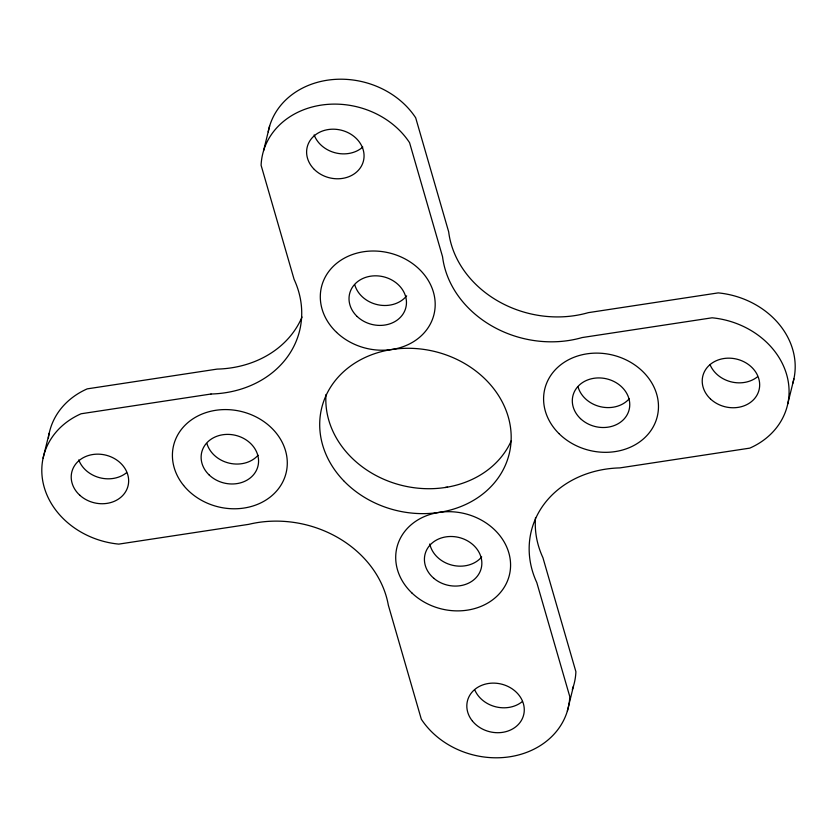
<?xml version="1.0" encoding="UTF-8"?>
<svg xmlns="http://www.w3.org/2000/svg" width="837" height="837" viewBox="0 0 837 837"><rect width="100%" height="100%" fill="white"/><g stroke="black" fill="none" stroke-linecap="round" stroke-linejoin="round"><path stroke-width="1.26" d="M43.095 458.111L49.216 433.21M263.519 150.89L269.64 125.979M567.36 711.021L573.481 686.11M787.784 403.79L793.905 378.889M258.058 455.255A28.96 24.524 13.8 0 1 229.39 463.196A28.96 24.524 13.8 0 1 206.906 443.495M572.309 689.573A80.436 68.132 13.8 0 0 575.898 671.713L542.92 557.672A102.376 86.724 13.8 0 1 535.544 517.517M406.667 295.848A28.96 24.524 13.8 0 1 377.895 304.773A28.96 24.524 13.8 0 1 354.804 284.925M445.117 487.511A57.91 49.059 13.8 0 1 447.544 487.186M629.236 398.789A28.96 24.524 13.8 0 1 600.568 406.74A28.96 24.524 13.8 0 1 578.085 387.029M126.575 472.696A28.96 24.524 13.8 0 1 78.751 459.911M362.798 147.05A28.96 24.524 13.8 0 1 314.137 134.903M757.192 377.037A28.96 24.524 13.8 0 1 709.985 364.493M522.466 701.448A28.96 24.524 13.8 0 1 474.924 690.253M48.389 438.002A80.436 68.132 13.8 0 1 87.205 388.87L217.118 369.107A102.376 86.724 13.8 0 0 302.031 316.993M481.693 556.961A28.96 24.524 13.8 0 1 452.032 565.153A28.96 24.524 13.8 0 1 429.789 543.977M792.681 383.597A80.436 68.132 13.8 0 0 718.219 292.887L588.306 312.651A102.376 86.724 13.8 0 1 448.674 231.839L415.686 117.797A80.436 68.132 13.8 0 0 332.195 79.609A80.436 68.132 13.8 0 0 268.196 131.89M511.313 440.712A96.517 81.764 13.8 0 1 401.666 485.355A96.517 81.764 13.8 0 1 326.012 394.489M210.997 394.018L81.084 413.771A80.436 68.132 13.8 0 0 44.256 487.416A80.436 68.132 13.8 0 0 118.781 544.113L248.694 524.349A106.173 89.936 13.8 0 1 388.326 605.161L421.314 719.203A80.436 68.132 13.8 0 0 509.681 756.794A80.436 68.132 13.8 0 0 569.788 696.625L536.799 582.583A102.376 86.724 13.8 0 1 619.882 467.893L749.795 448.13A80.436 68.132 13.8 0 0 786.623 374.495A80.436 68.132 13.8 0 0 712.099 317.798L582.186 337.552A102.376 86.724 13.8 0 1 442.553 256.739L409.575 142.698A80.436 68.132 13.8 0 0 321.199 105.117A80.436 68.132 13.8 0 0 261.102 165.287L294.08 279.328A102.376 86.724 13.8 0 1 210.997 394.018M472.424 721.044A28.96 24.524 13.8 0 0 521.87 719.569A28.96 24.524 13.8 0 0 492.344 683.128A28.96 24.524 13.8 0 0 472.424 721.044M314.335 169.461A28.96 24.524 13.8 0 0 362.808 163.048A28.96 24.524 13.8 0 0 328.878 129.463A28.96 24.524 13.8 0 0 314.335 169.461M209.271 475.071A28.96 24.524 13.8 0 0 257.493 467.737A28.96 24.524 13.8 0 0 222.778 434.748A28.96 24.524 13.8 0 0 209.271 475.071M336.6 332.394A57.91 49.059 13.8 0 0 433.032 317.725A57.91 49.059 13.8 0 0 363.614 251.738A57.91 49.059 13.8 0 0 336.6 332.394M580.459 418.605A28.96 24.524 13.8 0 0 628.681 411.27A28.96 24.524 13.8 0 0 593.967 378.282A28.96 24.524 13.8 0 0 580.459 418.605M357.169 316.501A28.96 24.524 13.8 0 0 405.39 309.167A28.96 24.524 13.8 0 0 370.676 276.179A28.96 24.524 13.8 0 0 357.169 316.501M433.901 578.367A28.96 24.524 13.8 0 0 481.223 568.313A28.96 24.524 13.8 0 0 444.29 537.176A28.96 24.524 13.8 0 0 433.901 578.367M411.992 593.056A57.91 49.059 13.8 0 0 508.425 578.388A57.91 49.059 13.8 0 0 439.006 512.411A57.91 49.059 13.8 0 0 411.992 593.056M183.617 485.46A57.91 49.059 13.8 0 0 282.487 482.478A57.91 49.059 13.8 0 0 223.437 409.607A57.91 49.059 13.8 0 0 183.617 485.46M558.928 433.566A57.91 49.059 13.8 0 0 655.926 420.938A57.91 49.059 13.8 0 0 588.244 353.653A57.91 49.059 13.8 0 0 558.928 433.566M79.85 495.284A28.96 24.524 13.8 0 0 127.758 486.935A28.96 24.524 13.8 0 0 92.206 454.617A28.96 24.524 13.8 0 0 79.85 495.284M710.456 398.925A28.96 24.524 13.8 0 0 758.625 391.413A28.96 24.524 13.8 0 0 723.764 358.539A28.96 24.524 13.8 0 0 710.456 398.925M343.599 480.668A96.517 81.764 13.8 0 0 506.176 463.3A96.517 81.764 13.8 0 0 396.55 348.893A96.517 81.764 13.8 0 0 343.599 480.668"/></g></svg>
